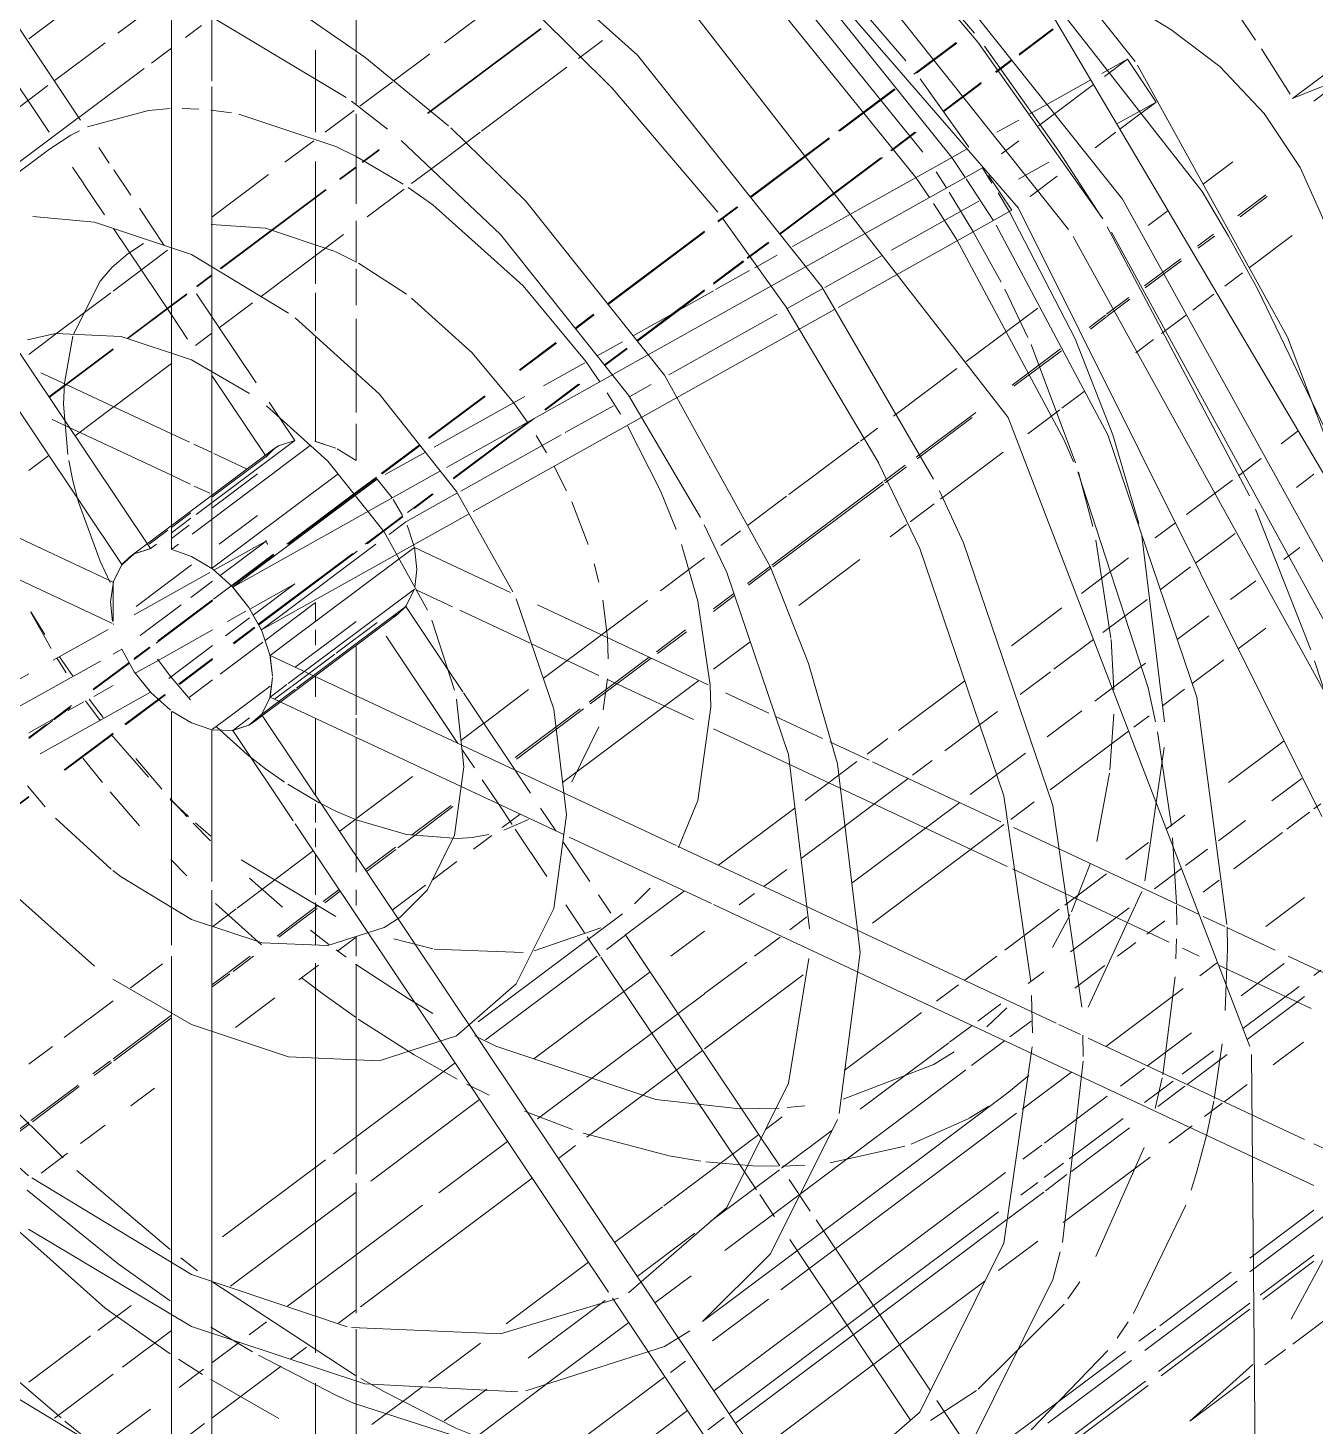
# Model space of a CAD drawing. Header units: metres. Extents: x 147 to 427, y -16 to 162.
# Drawn here: x 407.634 to 407.6838, y -10.082 to -10.0279 of the extents above; entities that cross this region are included whole.
import ezdxf

# ---------------------------------------------------------------- set-up
doc = ezdxf.new("R2010")
doc.units = ezdxf.units.M
doc.layers.add('P-SANR-FIXT', color=7, linetype='Continuous', lineweight=5)

# ---------------------------------------------------------------- blocks, each defined once
blk = doc.blocks.new('Bomba Jacuzzi1 - 15B-T 1_1_2CV TRIF_220_380V _1 1_2CV_-V294-CAIXA D')
at = {"layer": 'P-SANR-FIXT', "color": 4, "lineweight": 15, "true_color": 0x00ffff}
blk.add_line((177.086118, -10.027978), (177.036451, -9.997565), dxfattribs=at)
at = {"layer": 'P-SANR-FIXT', "color": 7, "lineweight": 15, "true_color": 0xefffff}
for p, q in [((177.047413, -10.005897), (177.047413, -10.048109)), ((177.048982, -10.029973), (177.048982, -10.01661)), ((177.046604, -10.048075), (177.033297, -10.028183)), ((177.032381, -10.029093), (177.045494, -10.048695)), ((177.048982, -10.048843), (177.048982, -10.030175)), ((177.054392, -10.030752), (177.055779, -10.03183)), ((177.085549, -10.030783), (177.084689, -10.031264)), ((177.084151, -10.03183), (177.084769, -10.031367)), ((177.042692, -10.032605), (177.040948, -10.033912)), ((177.078852, -10.033311), (177.05807, -10.044935)), ((177.079962, -10.03497), (177.079065, -10.03363)), ((177.044441, -10.035438), (177.042045, -10.035217)), ((177.073238, -10.038731), (177.079962, -10.03497)), ((177.01724, -10.037922), (177.045112, -10.050959)), ((177.076935, -10.045391), (177.07261, -10.037942)), ((177.059104, -10.046637), (177.073092, -10.038812)), ((177.070622, -10.048789), (177.066507, -10.041356)), ((177.051104, -10.042545), (177.053471, -10.044683)), ((177.050451, -10.044911), (177.045799, -10.048396)), ((177.057834, -10.045067), (177.049792, -10.049566)), ((177.045159, -10.04937), (177.037912, -10.04598)), ((177.050902, -10.051225), (177.058944, -10.046726)), ((177.046604, -10.048075), (177.046832, -10.047904)), ((177.04901, -10.048822), (177.050236, -10.047904)), ((177.04548, -10.048714), (177.045166, -10.049345)), ((177.045494, -10.048695), (177.045801, -10.048395)), ((177.072085, -10.052516), (177.070622, -10.048789)), ((177.045166, -10.049345), (177.045059, -10.050129)), ((177.049792, -10.049566), (177.050497, -10.049037)), ((177.045159, -10.04937), (177.045161, -10.049368)), ((177.045159, -10.050881), (177.045159, -10.04937)), ((177.045059, -10.050129), (177.045139, -10.05089)), ((177.050916, -10.051257), (177.050417, -10.050356)), ((177.045156, -10.050967), (177.045166, -10.051013)), ((177.057501, -10.050849), (177.058384, -10.053559)), ((177.045159, -10.050982), (177.045161, -10.05098)), ((177.050596, -10.054798), (177.055248, -10.051313)), ((177.045494, -10.05197), (177.045161, -10.052156)), ((177.045979, -10.052839), (177.045494, -10.05197)), ((177.045494, -10.05197), (177.045979, -10.052839)), ((177.051237, -10.052213), (177.051942, -10.051684)), ((177.04467, -10.052431), (177.04115, -10.0544)), ((177.066957, -10.059566), (177.051237, -10.052213)), ((177.051237, -10.052213), (177.051336, -10.05301)), ((177.073209, -10.056413), (177.072086, -10.052517)), ((177.046604, -10.053629), (177.045979, -10.052839)), ((177.051229, -10.05385), (177.051336, -10.053065)), ((177.051336, -10.053065), (177.051237, -10.053825)), ((177.042333, -10.056018), (177.046604, -10.053629)), ((177.050902, -10.054499), (177.051585, -10.053987)), ((177.050916, -10.05448), (177.051229, -10.05385)), ((177.051237, -10.053825), (177.06261, -10.059145)), ((177.058459, -10.0539), (177.058743, -10.05653)), ((177.047413, -10.054383), (177.047413, -10.063432)), ((177.049792, -10.05512), (177.050443, -10.054632)), ((177.050417, -10.054915), (177.050916, -10.05448)), ((177.050902, -10.054499), (177.050595, -10.054799)), ((177.066561, -10.077908), (177.050902, -10.054499)), ((177.048982, -10.060969), (177.048982, -10.055086)), ((177.04901, -10.055091), (177.049767, -10.055123)), ((177.049767, -10.055123), (177.050417, -10.054915)), ((177.050417, -10.054915), (177.049792, -10.05512)), ((177.049792, -10.05512), (177.052128, -10.058612)), ((177.050595, -10.054799), (177.050417, -10.054915)), ((177.071314, -10.056048), (177.072129, -10.062792)), ((177.074091, -10.063709), (177.073209, -10.056413)), ((177.042522, -10.058071), (177.041836, -10.057259)), ((177.045085, -10.060489), (177.042925, -10.058511)), ((177.052208, -10.058731), (177.064342, -10.07687)), ((177.062817, -10.059241), (177.068325, -10.061818)), ((177.081678, -10.066452), (177.067012, -10.059592)), ((177.045468, -10.060783), (177.04515, -10.06054)), ((177.048198, -10.062429), (177.045468, -10.060783)), ((177.048982, -10.097297), (177.048982, -10.061304)), ((177.062689, -10.063856), (177.064879, -10.062215)), ((177.068412, -10.061858), (177.091663, -10.072735)), ((177.047413, -10.063856), (177.047413, -10.096563)), ((177.0721, -10.063942), (177.071314, -10.068772)), ((177.073278, -10.069942), (177.074091, -10.063709)), ((177.058462, -10.066941), (177.060769, -10.064932)), ((177.080727, -10.06538), (177.080761, -10.066829)), ((177.082619, -10.066892), (177.081787, -10.066503)), ((177.055456, -10.067904), (177.058462, -10.066941)), ((177.082722, -10.067746), (177.08271, -10.06691)), ((177.091296, -10.070951), (177.082923, -10.067034)), ((177.051955, -10.067756), (177.055456, -10.067904)), ((177.081928, -10.074936), (177.082721, -10.067922)), ((177.071314, -10.068772), (177.068923, -10.073582)), ((177.076329, -10.071754), (177.079773, -10.069174)), ((177.092334, -10.071437), (177.091663, -10.071123)), ((177.048198, -10.076178), (177.042004, -10.072443)), ((177.068923, -10.073582), (177.06512, -10.076894)), ((177.054227, -10.078205), (177.048198, -10.076178)), ((177.090843, -10.078873), (177.094146, -10.076398)), ((177.064492, -10.077095), (177.078852, -10.098561)), ((177.078505, -10.095763), (177.066563, -10.07791)), ((177.089762, -10.079683), (177.090555, -10.079089)), ((177.048198, -10.085043), (177.03977, -10.079961)), ((177.087872, -10.081099), (177.089182, -10.080118))]:
    blk.add_line(p, q, dxfattribs=at)
at = {"layer": 'P-SANR-FIXT', "color": 7, "lineweight": 15, "true_color": 0xdfffff}
for p, q in [((177.087336, -10.034245), (177.073203, -10.016168)), ((177.0894, -10.02838), (177.088773, -10.027439)), ((177.090736, -10.030477), (177.089627, -10.028727)), ((177.083454, -10.029675), (177.08444, -10.029124)), ((177.083546, -10.029794), (177.08444, -10.029124)), ((177.08444, -10.029124), (177.085549, -10.030783)), ((177.090837, -10.03064), (177.093244, -10.028837)), ((177.091663, -10.030315), (177.090837, -10.03064)), ((177.084769, -10.031367), (177.085549, -10.030783)), ((177.092429, -10.04415), (177.089486, -10.03804)), ((177.059291, -10.066402), (177.062689, -10.063856)), ((177.089243, -10.067665), (177.089427, -10.088477)), ((177.067986, -10.078006), (177.076329, -10.071754)), ((177.086859, -10.081859), (177.087872, -10.081099))]:
    blk.add_line(p, q, dxfattribs=at)
at = {"layer": 'P-SANR-FIXT', "color": 254, "lineweight": 15, "true_color": 0xbfffff}
for p, q in [((177.082155, -10.035716), (177.067538, -10.017334)), ((177.09721, -10.028129), (177.091663, -10.030315))]:
    blk.add_line(p, q, dxfattribs=at)
at = {"layer": 'P-SANR-FIXT', "color": 7, "lineweight": 15, "true_color": 0xf7ffff}
for p, q in [((177.078519, -10.028119), (177.072148, -10.020588)), ((177.039455, -10.024849), (177.043894, -10.031484)), ((177.071335, -10.025083), (177.077635, -10.032927)), ((177.081316, -10.030871), (177.083021, -10.029918)), ((177.081612, -10.031243), (177.083131, -10.030105)), ((177.091663, -10.030743), (177.092295, -10.03027)), ((177.044171, -10.031744), (177.046527, -10.031103)), ((177.046527, -10.031103), (177.047372, -10.031036)), ((177.05457, -10.031235), (177.05457, -10.032974)), ((177.084689, -10.031264), (177.084033, -10.031631)), ((177.08319, -10.032551), (177.083992, -10.03195)), ((177.054575, -10.032893), (177.056391, -10.033963)), ((177.07757, -10.032967), (177.078232, -10.032596)), ((177.087379, -10.033953), (177.088525, -10.033095)), ((177.056581, -10.034089), (177.057542, -10.034766)), ((177.088719, -10.035191), (177.089802, -10.034379)), ((177.057542, -10.034766), (177.061043, -10.037893)), ((177.079355, -10.035547), (177.083684, -10.043666)), ((177.089165, -10.046026), (177.083655, -10.03561)), ((177.089154, -10.037201), (177.090823, -10.035951)), ((177.061043, -10.037893), (177.063476, -10.040844)), ((177.065072, -10.043316), (177.066357, -10.045836)), ((177.051387, -10.044209), (177.050451, -10.044911)), ((177.050236, -10.047904), (177.053868, -10.045182)), ((177.050497, -10.049037), (177.054531, -10.046015)), ((177.066357, -10.045836), (177.066966, -10.047332)), ((177.091539, -10.051988), (177.089396, -10.046549)), ((177.067171, -10.047908), (177.067807, -10.05011)), ((177.051942, -10.051684), (177.056232, -10.04847)), ((177.067807, -10.05011), (177.068277, -10.053361)), ((177.051607, -10.050696), (177.050902, -10.051225)), ((177.055248, -10.051313), (177.056184, -10.050611)), ((177.09249, -10.054858), (177.09169, -10.052419)), ((177.051237, -10.053825), (177.05189, -10.053335)), ((177.068875, -10.053663), (177.070551, -10.054447)), ((177.04901, -10.055065), (177.049688, -10.054557)), ((177.06596, -10.061223), (177.065346, -10.061832)), ((177.088286, -10.062742), (177.090164, -10.063621)), ((177.064991, -10.063021), (177.070258, -10.070896)), ((177.090667, -10.063856), (177.093132, -10.065009)), ((177.05457, -10.067867), (177.05457, -10.072299)), ((177.086701, -10.073502), (177.084676, -10.077691)), ((177.07238, -10.074067), (177.076808, -10.080686)), ((177.084466, -10.078019), (177.084038, -10.078646)), ((177.083684, -10.079126), (177.080715, -10.082191)), ((177.05457, -10.080212), (177.05457, -10.081218)), ((177.054462, -10.081165), (177.062213, -10.083659))]:
    blk.add_line(p, q, dxfattribs=at)
at = {"layer": 'P-SANR-FIXT', "color": 7, "lineweight": 15, "true_color": 0xfbffff}
for p, q in [((177.05457, -10.021994), (177.05457, -10.028844)), ((177.04268, -10.03195), (177.037886, -10.024783)), ((177.076247, -10.033703), (177.070067, -10.026061)), ((177.05457, -10.028943), (177.05457, -10.030854)), ((177.053001, -10.03195), (177.053001, -10.029913)), ((177.080638, -10.031251), (177.081316, -10.030871)), ((177.047832, -10.031029), (177.048477, -10.031052)), ((177.048948, -10.031092), (177.049742, -10.0312)), ((177.050028, -10.031252), (177.053785, -10.032501)), ((177.079388, -10.03195), (177.080233, -10.031477)), ((177.080998, -10.031703), (177.081612, -10.031243)), ((177.043521, -10.032067), (177.04385, -10.031893)), ((177.042695, -10.032605), (177.043521, -10.032067)), ((177.044604, -10.032545), (177.04501, -10.033152)), ((177.053785, -10.032501), (177.054575, -10.032893)), ((177.079558, -10.032782), (177.080229, -10.032279)), ((177.05457, -10.032974), (177.05457, -10.034725)), ((177.071467, -10.036381), (177.07757, -10.032967)), ((177.077635, -10.032927), (177.07816, -10.033698)), ((177.04518, -10.033406), (177.045839, -10.034391)), ((177.078198, -10.033755), (177.079235, -10.035354)), ((177.080667, -10.034441), (177.081719, -10.033653)), ((177.088805, -10.035222), (177.089856, -10.034434)), ((177.046175, -10.034893), (177.047139, -10.036336)), ((177.05457, -10.035377), (177.05457, -10.036994)), ((177.087158, -10.03636), (177.087774, -10.035899)), ((177.05457, -10.037235), (177.05457, -10.038648)), ((177.056515, -10.038225), (177.054662, -10.037027)), ((177.06849, -10.038046), (177.069804, -10.037311)), ((177.088214, -10.037906), (177.088896, -10.037395)), ((177.065295, -10.039833), (177.068412, -10.038089)), ((177.05457, -10.039172), (177.05457, -10.042809)), ((177.043599, -10.039842), (177.043272, -10.041667)), ((177.063907, -10.040609), (177.064881, -10.040064)), ((177.061822, -10.041776), (177.063422, -10.040881)), ((177.063476, -10.040844), (177.064011, -10.041612)), ((177.043343, -10.04172), (177.047413, -10.043624)), ((177.057589, -10.044143), (177.061097, -10.042181)), ((177.064294, -10.04204), (177.064809, -10.042869)), ((177.051614, -10.043025), (177.052191, -10.043888)), ((177.05457, -10.043242), (177.05457, -10.044656)), ((177.04837, -10.046751), (177.052191, -10.043888)), ((177.052793, -10.044078), (177.048214, -10.047509)), ((177.055691, -10.045205), (177.05725, -10.044333)), ((177.062721, -10.045839), (177.062243, -10.044899)), ((177.054531, -10.046015), (177.055379, -10.045379)), ((177.043817, -10.04628), (177.044653, -10.048554)), ((177.063556, -10.047908), (177.062918, -10.046267)), ((177.047413, -10.047468), (177.048171, -10.046901)), ((177.047687, -10.047904), (177.047413, -10.048109)), ((177.049064, -10.048912), (177.050865, -10.047904)), ((177.049297, -10.04912), (177.051082, -10.047783)), ((177.051139, -10.047906), (177.051067, -10.047751)), ((177.051082, -10.047783), (177.051141, -10.047909)), ((177.055333, -10.047904), (177.051607, -10.050696)), ((177.056232, -10.04847), (177.056824, -10.048026)), ((177.056824, -10.048026), (177.060549, -10.049768)), ((177.044653, -10.048554), (177.045046, -10.049383)), ((177.046048, -10.050316), (177.048195, -10.048706)), ((177.063972, -10.049372), (177.063788, -10.048659)), ((177.045979, -10.050637), (177.048906, -10.049)), ((177.04817, -10.049964), (177.04901, -10.049335)), ((177.051942, -10.053296), (177.056824, -10.049638)), ((177.056817, -10.049663), (177.056504, -10.050294)), ((177.0462, -10.051441), (177.047795, -10.050245)), ((177.051043, -10.051632), (177.053001, -10.050165)), ((177.052262, -10.05348), (177.056489, -10.050312)), ((177.056489, -10.050312), (177.058099, -10.05272)), ((177.061589, -10.050255), (177.068198, -10.053346)), ((177.064299, -10.051503), (177.064117, -10.050076)), ((177.042755, -10.051941), (177.041961, -10.050526)), ((177.049506, -10.051454), (177.05044, -10.050754)), ((177.042836, -10.052395), (177.044964, -10.051205)), ((177.047309, -10.0531), (177.04901, -10.051825)), ((177.049304, -10.052935), (177.05096, -10.051694)), ((177.040049, -10.053954), (177.04189, -10.052924)), ((177.047398, -10.05304), (177.048154, -10.053934)), ((177.048119, -10.053823), (177.04901, -10.053155)), ((177.049688, -10.054557), (177.051238, -10.053395)), ((177.051607, -10.05397), (177.052206, -10.053522)), ((177.068277, -10.053361), (177.068301, -10.0542)), ((177.070812, -10.054569), (177.072636, -10.055422)), ((177.046527, -10.056927), (177.045088, -10.055277)), ((177.04916, -10.05498), (177.050346, -10.05604)), ((177.071474, -10.056491), (177.068412, -10.055058)), ((177.086142, -10.058823), (177.0856, -10.055167)), ((177.05457, -10.055384), (177.05457, -10.058503)), ((177.072917, -10.055554), (177.074436, -10.056264)), ((177.074564, -10.056324), (177.079533, -10.058648)), ((177.080023, -10.058878), (177.087214, -10.062241)), ((177.062574, -10.059409), (177.063617, -10.060967)), ((177.086335, -10.061805), (177.086186, -10.059277)), ((177.079782, -10.060377), (177.079016, -10.060018)), ((177.06396, -10.061481), (177.064433, -10.062187)), ((177.087374, -10.062316), (177.088206, -10.062705)), ((177.088297, -10.062723), (177.08831, -10.06356)), ((177.05457, -10.063092), (177.05457, -10.063856)), ((177.064024, -10.063856), (177.063522, -10.063105)), ((177.069608, -10.072204), (177.064051, -10.063895)), ((177.08831, -10.06356), (177.088223, -10.065961)), ((177.05457, -10.064214), (177.05457, -10.067867)), ((177.091557, -10.065884), (177.08797, -10.064206)), ((177.088108, -10.067247), (177.087799, -10.069386)), ((177.053001, -10.071565), (177.053001, -10.0678)), ((177.087783, -10.069472), (177.087516, -10.070743)), ((177.070258, -10.070896), (177.070979, -10.071973)), ((177.083213, -10.075489), (177.085089, -10.071264)), ((177.071336, -10.072506), (177.07215, -10.073724)), ((177.090786, -10.077905), (177.093778, -10.072347)), ((177.05457, -10.072641), (177.05457, -10.077674)), ((177.076042, -10.081821), (177.071364, -10.074828)), ((177.082135, -10.077125), (177.082597, -10.07647)), ((177.078664, -10.080622), (177.081986, -10.077324)), ((177.05457, -10.078302), (177.05457, -10.080212)), ((177.086857, -10.081855), (177.089302, -10.079671)), ((177.076811, -10.08183), (177.078592, -10.080676)), ((177.05457, -10.081218), (177.05457, -10.086896)), ((177.055796, -10.081525), (177.056528, -10.080977)), ((177.077059, -10.081062), (177.078199, -10.082765))]:
    blk.add_line(p, q, dxfattribs=at)
at = {"layer": 'P-SANR-FIXT', "color": 7, "lineweight": 15, "true_color": 0xfeffff}
for p, q in [((177.04189, -10.028335), (177.045047, -10.025969)), ((177.073014, -10.025876), (177.07586, -10.029184)), ((177.057993, -10.028485), (177.060446, -10.026646)), ((177.076513, -10.03272), (177.071951, -10.027075)), ((177.047957, -10.028284), (177.048584, -10.027814)), ((177.057333, -10.031216), (177.061721, -10.027928)), ((177.057349, -10.031231), (177.061733, -10.027946)), ((177.063186, -10.029093), (177.064111, -10.028401)), ((177.07617, -10.029706), (177.077812, -10.028475)), ((177.076272, -10.029667), (177.077833, -10.028497)), ((177.056038, -10.029949), (177.057421, -10.028913)), ((177.079332, -10.029611), (177.079946, -10.029151)), ((177.079351, -10.029634), (177.079964, -10.029174)), ((177.059427, -10.031911), (177.06273, -10.029435)), ((177.037288, -10.034149), (177.042632, -10.030145)), ((177.054718, -10.030938), (177.055971, -10.03)), ((177.07325, -10.031894), (177.07542, -10.030267)), ((177.073283, -10.031906), (177.075439, -10.030291)), ((177.076408, -10.029889), (177.078294, -10.032524)), ((177.077304, -10.03113), (177.078777, -10.030027)), ((177.077323, -10.031154), (177.07878, -10.030062)), ((177.038237, -10.035567), (177.043808, -10.031393)), ((177.053369, -10.03195), (177.05449, -10.031109)), ((177.058121, -10.032889), (177.059375, -10.03195)), ((177.075271, -10.032654), (177.076211, -10.03195)), ((177.075304, -10.032666), (177.076261, -10.03195)), ((177.051813, -10.033116), (177.05293, -10.032278)), ((177.069833, -10.034454), (177.072889, -10.032164)), ((177.069852, -10.034478), (177.072903, -10.032191)), ((177.054801, -10.033113), (177.055455, -10.032623)), ((177.057394, -10.033433), (177.058109, -10.032898)), ((177.070967, -10.035879), (177.074888, -10.03294)), ((177.070986, -10.035902), (177.074948, -10.032933)), ((177.048982, -10.035236), (177.051179, -10.03359)), ((177.053928, -10.033767), (177.05457, -10.033286)), ((177.05394, -10.033785), (177.05457, -10.033313)), ((177.077435, -10.034107), (177.077026, -10.033478)), ((177.078825, -10.033334), (177.079194, -10.033918)), ((177.049309, -10.037228), (177.053394, -10.034168)), ((177.049324, -10.037244), (177.053413, -10.03418)), ((177.054993, -10.035232), (177.056432, -10.034154)), ((177.078454, -10.035776), (177.077538, -10.034269)), ((177.079429, -10.0343), (177.079871, -10.035037)), ((177.068579, -10.035394), (177.069326, -10.034834)), ((177.068596, -10.035418), (177.069348, -10.034855)), ((177.064308, -10.038594), (177.068061, -10.035782)), ((177.079548, -10.037762), (177.078454, -10.035776)), ((177.050887, -10.038309), (177.054082, -10.035915)), ((177.064327, -10.038617), (177.068061, -10.035819)), ((177.069711, -10.036819), (177.070533, -10.036204)), ((177.06973, -10.036843), (177.070549, -10.036229)), ((177.045161, -10.0381), (177.047265, -10.036523)), ((177.045125, -10.03718), (177.044653, -10.037723)), ((177.068412, -10.037793), (177.069561, -10.036932)), ((177.068412, -10.037831), (177.069578, -10.036957)), ((177.085098, -10.037904), (177.085807, -10.037372)), ((177.085845, -10.03744), (177.086527, -10.036929)), ((177.048394, -10.037914), (177.048982, -10.037473)), ((177.048394, -10.037941), (177.048982, -10.0375)), ((177.085125, -10.037979), (177.085845, -10.03744)), ((177.044053, -10.03893), (177.045075, -10.038164)), ((177.047413, -10.038649), (177.04801, -10.038202)), ((177.047413, -10.038676), (177.04801, -10.038228)), ((177.066853, -10.038961), (177.068061, -10.038056)), ((177.06705, -10.038851), (177.068061, -10.038093)), ((177.072643, -10.038002), (177.071265, -10.038773)), ((177.080587, -10.039896), (177.079688, -10.038033)), ((177.083633, -10.039001), (177.084497, -10.038354)), ((177.083659, -10.039078), (177.084536, -10.038421)), ((177.042925, -10.039775), (177.044053, -10.03893)), ((177.045698, -10.039934), (177.047413, -10.038649)), ((177.045723, -10.039943), (177.047413, -10.038676)), ((177.048043, -10.039965), (177.047413, -10.039024)), ((177.04927, -10.039521), (177.05056, -10.038555)), ((177.063052, -10.039535), (177.063765, -10.039001)), ((177.063071, -10.039558), (177.063788, -10.039021)), ((177.065442, -10.040018), (177.066853, -10.038961)), ((177.065461, -10.040042), (177.06705, -10.038851)), ((177.0782, -10.040831), (177.080967, -10.038758)), ((177.082958, -10.039507), (177.083595, -10.03903)), ((177.085756, -10.039748), (177.086721, -10.039024)), ((177.083003, -10.03957), (177.083642, -10.03909)), ((177.04189, -10.040551), (177.042925, -10.039775)), ((177.048351, -10.040209), (177.048982, -10.039736)), ((177.060895, -10.041151), (177.062303, -10.040096)), ((177.060911, -10.041177), (177.062329, -10.040114)), ((177.08476, -10.040494), (177.085454, -10.039974)), ((177.043346, -10.041696), (177.045161, -10.040337)), ((177.043348, -10.041722), (177.045161, -10.040364)), ((177.064186, -10.040959), (177.065048, -10.040314)), ((177.064205, -10.040983), (177.065065, -10.040339)), ((177.07997, -10.041746), (177.081844, -10.040342)), ((177.080046, -10.041785), (177.081882, -10.04041)), ((177.082432, -10.044749), (177.08071, -10.040169)), ((177.045185, -10.042582), (177.047413, -10.040912)), ((177.07538, -10.042944), (177.077837, -10.041103)), ((177.042674, -10.0422), (177.043326, -10.041712)), ((177.042686, -10.042218), (177.043342, -10.041726)), ((177.061876, -10.04269), (177.063184, -10.04171)), ((177.061893, -10.042716), (177.063237, -10.041708)), ((177.057374, -10.043789), (177.059553, -10.042157)), ((177.05739, -10.043815), (177.059569, -10.042182)), ((177.081905, -10.042634), (177.082759, -10.041994)), ((177.043683, -10.043708), (177.045161, -10.0426)), ((177.076257, -10.044529), (177.078567, -10.042797)), ((177.080581, -10.043625), (177.081816, -10.0427)), ((177.058324, -10.045352), (177.061265, -10.043148)), ((177.058339, -10.045378), (177.061462, -10.043038)), ((177.076294, -10.044597), (177.07843, -10.042996)), ((177.074096, -10.043907), (177.074755, -10.043412)), ((177.083869, -10.043673), (177.084882, -10.047107)), ((177.04189, -10.045051), (177.042667, -10.044469)), ((177.051067, -10.044527), (177.051388, -10.044209)), ((177.051389, -10.044208), (177.051082, -10.044509)), ((177.051388, -10.044209), (177.051566, -10.044093)), ((177.051566, -10.044093), (177.051389, -10.044208)), ((177.055534, -10.045168), (177.057025, -10.044051)), ((177.055572, -10.045177), (177.057044, -10.044075)), ((177.071326, -10.045982), (177.074043, -10.043946)), ((177.077195, -10.046163), (177.079629, -10.044339)), ((177.051082, -10.044509), (177.048982, -10.046082)), ((177.075011, -10.045462), (177.075834, -10.044845)), ((177.075053, -10.045527), (177.07588, -10.044907)), ((177.088736, -10.045251), (177.089624, -10.044586)), ((177.048146, -10.045579), (177.047413, -10.045236)), ((177.054484, -10.045955), (177.055355, -10.045303)), ((177.054502, -10.045979), (177.055355, -10.04534)), ((177.070669, -10.048716), (177.074973, -10.045491)), ((177.070711, -10.04878), (177.07501, -10.045559)), ((177.083101, -10.047216), (177.082543, -10.045114)), ((177.086727, -10.046757), (177.088503, -10.045426)), ((177.048903, -10.045933), (177.0483, -10.04565)), ((177.051883, -10.047904), (177.054484, -10.045955)), ((177.051933, -10.047904), (177.054502, -10.045979)), ((177.056562, -10.046673), (177.057529, -10.045948)), ((177.056811, -10.046523), (177.05755, -10.04597)), ((177.06973, -10.047178), (177.071242, -10.046045)), ((177.076021, -10.047042), (177.076958, -10.04634)), ((177.048167, -10.046693), (177.047413, -10.047257)), ((177.055618, -10.04738), (177.056365, -10.04682)), ((177.055655, -10.04739), (177.05638, -10.046846)), ((177.075248, -10.047622), (177.075887, -10.047142)), ((177.054918, -10.047904), (177.055618, -10.04738)), ((177.054993, -10.047886), (177.055655, -10.04739)), ((177.068688, -10.047958), (177.069459, -10.047381)), ((177.084996, -10.047581), (177.085878, -10.054783)), ((177.087074, -10.048635), (177.08861, -10.047484)), ((177.050779, -10.051005), (177.054447, -10.048257)), ((177.050794, -10.051032), (177.05461, -10.048172)), ((177.083802, -10.051542), (177.08322, -10.047746)), ((177.090494, -10.0485), (177.091118, -10.048033)), ((177.049767, -10.049489), (177.051365, -10.048292)), ((177.049792, -10.049508), (177.05138, -10.048318)), ((177.06972, -10.049427), (177.070622, -10.048751)), ((177.07171, -10.050272), (177.074078, -10.048498)), ((177.082656, -10.049807), (177.084487, -10.048435)), ((177.066353, -10.049708), (177.067403, -10.048921)), ((177.069764, -10.04949), (177.070622, -10.048847)), ((177.088436, -10.050043), (177.089407, -10.049315)), ((177.049051, -10.050026), (177.049767, -10.049489)), ((177.052191, -10.049442), (177.05045, -10.050416)), ((177.04682, -10.051735), (177.04901, -10.050094)), ((177.046887, -10.051648), (177.04901, -10.050057)), ((177.056182, -10.050613), (177.056489, -10.050312)), ((177.056504, -10.050294), (177.056183, -10.050612)), ((177.064073, -10.051417), (177.065849, -10.050086)), ((177.068412, -10.050503), (177.069226, -10.049893)), ((177.079947, -10.051837), (177.081903, -10.050371)), ((177.083493, -10.051318), (177.085201, -10.050039)), ((177.041974, -10.050524), (177.042515, -10.051393)), ((177.086372, -10.051589), (177.087593, -10.050674)), ((177.049803, -10.051737), (177.050637, -10.051112)), ((177.049828, -10.051756), (177.050652, -10.051138)), ((177.053001, -10.051818), (177.053001, -10.051222)), ((177.061816, -10.053108), (177.064073, -10.051417)), ((177.066196, -10.052067), (177.06732, -10.051225)), ((177.066239, -10.052131), (177.067361, -10.05129)), ((177.088731, -10.051959), (177.0898, -10.051158)), ((177.045979, -10.052328), (177.04657, -10.051885)), ((177.045979, -10.052366), (177.046589, -10.051908)), ((177.081595, -10.05274), (177.083121, -10.051597)), ((177.083912, -10.05354), (177.083807, -10.051594)), ((177.043081, -10.052258), (177.043609, -10.053028)), ((177.044387, -10.053521), (177.045778, -10.052479)), ((177.044404, -10.053546), (177.045793, -10.052505)), ((177.04681, -10.052452), (177.046039, -10.052883)), ((177.047704, -10.053309), (177.04901, -10.052331)), ((177.047723, -10.053333), (177.04901, -10.052368)), ((177.063589, -10.054021), (177.065914, -10.052278)), ((177.063629, -10.054087), (177.065993, -10.052315)), ((177.083174, -10.053985), (177.08514, -10.052512)), ((177.053001, -10.053811), (177.053001, -10.053038)), ((177.080287, -10.05372), (177.081458, -10.052843)), ((177.059521, -10.054827), (177.061248, -10.053533)), ((177.062561, -10.057127), (177.067835, -10.053176)), ((177.075575, -10.055113), (177.078138, -10.053193)), ((177.085792, -10.054162), (177.086655, -10.053515)), ((177.042867, -10.054698), (177.043504, -10.05422)), ((177.042907, -10.054629), (177.043552, -10.054147)), ((177.044231, -10.053897), (177.044766, -10.054613)), ((177.045613, -10.054876), (177.047161, -10.053717)), ((177.045636, -10.054897), (177.047186, -10.053735)), ((177.04189, -10.055429), (177.042823, -10.05473)), ((177.060724, -10.056168), (177.063242, -10.054281)), ((177.060775, -10.056225), (177.063373, -10.054279)), ((177.078716, -10.054898), (177.079413, -10.054375)), ((177.081336, -10.055362), (177.082677, -10.054358)), ((177.083762, -10.056645), (177.083909, -10.054479)), ((177.084685, -10.054991), (177.085279, -10.054545)), ((177.04189, -10.055392), (177.042574, -10.05488)), ((177.043256, -10.056643), (177.045161, -10.055215)), ((177.043294, -10.056651), (177.045161, -10.055253)), ((177.058619, -10.055503), (177.059513, -10.054833)), ((177.077366, -10.055909), (177.078716, -10.054898)), ((177.081448, -10.057416), (177.084484, -10.055141)), ((177.059147, -10.056565), (177.05866, -10.055836)), ((177.074356, -10.056027), (177.075157, -10.055426)), ((177.08586, -10.05578), (177.085113, -10.060936)), ((177.044747, -10.057136), (177.043986, -10.05619)), ((177.046032, -10.056207), (177.04704, -10.057383)), ((177.071958, -10.057824), (177.073962, -10.056322)), ((177.07611, -10.05685), (177.076877, -10.056276)), ((177.079373, -10.056834), (177.080495, -10.055993)), ((177.054602, -10.058513), (177.056754, -10.056901)), ((177.078355, -10.057596), (177.079373, -10.056834)), ((177.08325, -10.059409), (177.083748, -10.056763)), ((177.060081, -10.057962), (177.059452, -10.057021)), ((177.07259, -10.059488), (177.075948, -10.056971)), ((177.040852, -10.058444), (177.04189, -10.057666)), ((177.040864, -10.058472), (177.04189, -10.057704)), ((177.046176, -10.058802), (177.045046, -10.057497)), ((177.047367, -10.057749), (177.048019, -10.058455)), ((177.053001, -10.058677), (177.053001, -10.057958)), ((177.073768, -10.061034), (177.077943, -10.057905)), ((177.079926, -10.058557), (177.080829, -10.05788)), ((177.091933, -10.057953), (177.091663, -10.058155)), ((177.053957, -10.058996), (177.05457, -10.058537)), ((177.056732, -10.059159), (177.058255, -10.058017)), ((177.056853, -10.059164), (177.05832, -10.058065)), ((177.060229, -10.058875), (177.060923, -10.058355)), ((177.068604, -10.060337), (177.071564, -10.058118)), ((177.085943, -10.058936), (177.086659, -10.058399)), ((177.091492, -10.058283), (177.090618, -10.058939)), ((177.048256, -10.058705), (177.04893, -10.059394)), ((177.053001, -10.05964), (177.053001, -10.058916)), ((177.074561, -10.062577), (177.079657, -10.058759)), ((177.090442, -10.05907), (177.088564, -10.060478)), ((177.05619, -10.059661), (177.056853, -10.059164)), ((177.059116, -10.059709), (177.059821, -10.05918)), ((177.071801, -10.060079), (177.072567, -10.059505)), ((177.084372, -10.060113), (177.085254, -10.059452)), ((177.048017, -10.06075), (177.047389, -10.06011)), ((177.051057, -10.061169), (177.05291, -10.059781)), ((177.054924, -10.060513), (177.056092, -10.059638)), ((177.054967, -10.060577), (177.05611, -10.059721)), ((177.086684, -10.060348), (177.087538, -10.059709)), ((177.057519, -10.060906), (177.058471, -10.060193)), ((177.070361, -10.061158), (177.071244, -10.060496)), ((177.082013, -10.061881), (177.083626, -10.060672)), ((177.082272, -10.062137), (177.082996, -10.060282)), ((177.085486, -10.061246), (177.08653, -10.060464)), ((177.049961, -10.061991), (177.051057, -10.061169)), ((177.050441, -10.060839), (177.051717, -10.061963)), ((177.055966, -10.06207), (177.057259, -10.0611)), ((177.087989, -10.060908), (177.087369, -10.061373)), ((177.053293, -10.061735), (177.053909, -10.061274)), ((177.053351, -10.061788), (177.053952, -10.061338)), ((177.069407, -10.061873), (177.07, -10.061429)), ((177.084996, -10.061348), (177.082921, -10.065835)), ((177.089796, -10.062705), (177.091294, -10.061582)), ((177.049014, -10.0627), (177.049918, -10.062023)), ((177.050901, -10.063418), (177.04912, -10.061821)), ((177.052422, -10.062388), (177.053101, -10.061879)), ((177.052481, -10.06244), (177.053064, -10.062003)), ((177.07137, -10.06283), (177.072028, -10.062337)), ((177.080323, -10.063147), (177.081801, -10.062039)), ((177.081541, -10.06352), (177.082223, -10.062243)), ((177.082231, -10.063685), (177.084503, -10.061983)), ((177.051505, -10.063075), (177.052422, -10.062388)), ((177.051571, -10.063122), (177.052481, -10.06244)), ((177.052805, -10.062854), (177.053513, -10.063402)), ((177.085886, -10.062484), (177.085188, -10.063007)), ((177.053856, -10.06365), (177.05457, -10.063115)), ((177.064259, -10.063592), (177.065001, -10.063036)), ((177.070001, -10.063856), (177.070991, -10.063114)), ((177.07969, -10.063621), (177.080316, -10.063152)), ((177.084767, -10.063323), (177.084055, -10.063856)), ((177.049639, -10.064473), (177.050463, -10.063856)), ((177.049804, -10.064445), (177.050591, -10.063856)), ((177.053791, -10.063611), (177.054186, -10.0639)), ((177.059578, -10.0671), (177.063907, -10.063856)), ((177.078141, -10.064782), (177.079376, -10.063856)), ((177.045835, -10.065082), (177.047075, -10.064153)), ((177.048982, -10.064965), (177.049626, -10.064483)), ((177.052354, -10.064776), (177.053115, -10.064206)), ((177.05455, -10.06416), (177.05658, -10.0655)), ((177.061452, -10.067834), (177.065954, -10.064461)), ((177.068066, -10.065306), (177.0697, -10.064082)), ((177.080596, -10.064911), (177.0812, -10.064458)), ((177.083567, -10.064221), (177.082402, -10.065095)), ((177.087248, -10.064614), (177.08793, -10.064103)), ((177.088845, -10.065385), (177.09051, -10.064137)), ((177.091663, -10.064603), (177.091933, -10.0644)), ((177.048982, -10.065061), (177.049684, -10.064536)), ((177.053283, -10.065319), (177.052446, -10.064681)), ((177.077051, -10.065599), (177.077895, -10.064966)), ((177.088914, -10.066662), (177.091086, -10.065035)), ((177.043262, -10.06701), (177.045161, -10.065588)), ((177.049892, -10.066621), (177.051424, -10.065473)), ((177.054541, -10.066219), (177.053283, -10.065319)), ((177.05658, -10.0655), (177.057545, -10.066074)), ((177.067036, -10.066078), (177.068061, -10.06531)), ((177.083597, -10.06735), (177.086592, -10.065106)), ((177.089077, -10.067086), (177.0913, -10.06542)), ((177.063697, -10.06858), (177.067036, -10.066078)), ((177.073467, -10.068284), (177.076467, -10.066036)), ((177.078642, -10.066375), (177.079538, -10.065703)), ((177.078994, -10.066586), (177.079764, -10.065852)), ((177.045161, -10.067829), (177.047413, -10.066141)), ((177.045183, -10.067908), (177.047413, -10.066237)), ((177.05681, -10.067671), (177.05465, -10.066293)), ((177.077554, -10.06719), (177.078421, -10.06654)), ((177.080705, -10.066367), (177.079885, -10.066981)), ((177.079684, -10.067131), (177.078404, -10.068091)), ((177.085214, -10.068106), (177.086917, -10.06683)), ((177.090081, -10.068069), (177.091259, -10.067187)), ((177.04189, -10.068038), (177.042807, -10.067351)), ((177.058486, -10.068613), (177.05681, -10.067671)), ((177.065672, -10.069237), (177.067988, -10.067502)), ((177.076004, -10.068351), (177.077519, -10.067216)), ((177.076916, -10.068057), (177.077733, -10.067554)), ((177.086557, -10.068429), (177.08777, -10.06752)), ((177.087687, -10.068127), (177.088304, -10.067665)), ((177.044377, -10.068416), (177.045062, -10.067903)), ((177.044424, -10.068477), (177.045094, -10.067975)), ((177.05457, -10.070852), (177.058398, -10.067984)), ((177.078183, -10.068256), (177.07178, -10.073053)), ((177.073434, -10.069386), (177.076907, -10.068062)), ((177.084165, -10.068891), (177.085097, -10.068194)), ((177.086754, -10.068826), (177.087687, -10.068127)), ((177.059727, -10.069238), (177.058862, -10.068809)), ((177.061591, -10.070158), (177.063697, -10.06858)), ((177.074092, -10.069783), (177.076004, -10.068351)), ((177.080359, -10.069776), (177.082273, -10.068342)), ((177.085098, -10.069522), (177.086207, -10.068691)), ((177.08818, -10.069493), (177.089077, -10.068821)), ((177.041974, -10.070217), (177.043806, -10.068844)), ((177.042032, -10.070269), (177.043849, -10.068908)), ((177.045842, -10.069656), (177.046754, -10.068972)), ((177.063507, -10.070859), (177.065672, -10.069237)), ((177.081231, -10.07109), (177.083659, -10.069271)), ((177.085618, -10.069677), (177.086662, -10.068895)), ((177.055138, -10.072565), (177.05935, -10.069408)), ((177.062948, -10.070569), (177.061094, -10.069854)), ((177.071267, -10.069719), (177.071951, -10.06965)), ((177.087423, -10.070061), (177.088112, -10.069545)), ((177.040923, -10.071101), (177.04189, -10.070376)), ((177.043897, -10.071112), (177.044847, -10.070401)), ((177.070423, -10.070565), (177.07107, -10.070081)), ((177.073132, -10.075191), (177.080144, -10.069937)), ((177.078294, -10.070135), (177.076061, -10.07113)), ((177.082182, -10.071707), (177.08427, -10.070142)), ((177.086046, -10.071093), (177.086943, -10.070421)), ((177.053691, -10.071511), (177.05457, -10.070852)), ((177.066483, -10.073517), (177.070166, -10.070758)), ((177.071043, -10.072068), (177.072998, -10.070603)), ((177.082267, -10.072189), (177.084521, -10.070499)), ((177.057774, -10.073018), (177.060432, -10.071026)), ((177.0624, -10.071689), (177.063064, -10.071192)), ((177.075823, -10.07121), (177.072932, -10.071853)), ((177.080392, -10.071719), (177.081118, -10.071175)), ((177.0494, -10.074726), (177.053381, -10.071743)), ((177.069931, -10.071969), (177.068108, -10.071816)), ((177.070922, -10.071985), (177.069931, -10.071969)), ((177.071961, -10.071946), (177.07108, -10.071983)), ((177.081221, -10.072427), (177.081965, -10.071869)), ((177.08195, -10.074162), (177.08532, -10.071637)), ((177.054738, -10.077431), (177.061385, -10.07245)), ((177.068308, -10.074118), (177.070963, -10.072129)), ((177.080305, -10.073113), (177.080965, -10.072619)), ((177.081263, -10.07294), (177.082099, -10.072314)), ((177.049701, -10.076638), (177.05457, -10.07299)), ((177.071728, -10.073093), (177.068846, -10.075252)), ((177.079809, -10.07403), (177.0812, -10.072987)), ((177.05457, -10.075418), (177.057133, -10.073498)), ((177.064578, -10.074944), (177.066431, -10.073556)), ((177.089182, -10.075551), (177.091663, -10.073691)), ((177.074601, -10.077387), (177.079443, -10.073759)), ((177.065455, -10.076255), (177.067681, -10.074587)), ((177.071016, -10.076776), (177.073132, -10.075191)), ((177.079452, -10.076033), (177.080972, -10.074895)), ((177.047775, -10.075537), (177.048429, -10.076038)), ((177.05191, -10.077412), (177.05457, -10.075418)), ((177.060374, -10.078095), (177.063563, -10.075705)), ((177.067542, -10.076229), (177.06614, -10.077279)), ((177.085694, -10.078164), (177.088453, -10.076097)), ((177.049018, -10.076477), (177.054538, -10.08009)), ((177.068421, -10.080689), (177.074009, -10.076502)), ((177.061235, -10.079418), (177.064217, -10.077183)), ((177.068374, -10.078756), (177.070535, -10.077137)), ((177.069013, -10.081574), (177.074601, -10.077387)), ((177.050426, -10.078523), (177.051102, -10.078017)), ((177.053885, -10.078069), (177.05457, -10.077556)), ((177.065125, -10.078041), (177.061932, -10.080433)), ((177.069256, -10.081937), (177.074844, -10.07775)), ((177.084887, -10.078768), (177.085534, -10.078284)), ((177.048982, -10.079605), (177.050047, -10.078807)), ((177.052023, -10.079465), (177.052649, -10.078996)), ((177.057385, -10.080334), (177.059384, -10.078836)), ((177.07003, -10.083094), (177.075617, -10.078907)), ((177.066745, -10.079977), (177.067327, -10.079541)), ((177.079549, -10.082768), (177.084361, -10.079163)), ((177.047714, -10.080556), (177.04866, -10.079847)), ((177.048982, -10.081743), (177.051664, -10.079733)), ((177.063285, -10.08257), (177.066529, -10.080139)), ((177.061907, -10.080452), (177.059291, -10.082412)), ((177.045161, -10.082469), (177.0466, -10.08139)), ((177.068188, -10.082193), (177.068822, -10.081718)), ((177.048117, -10.082392), (177.048699, -10.081955))]:
    blk.add_line(p, q, dxfattribs=at)
at = {"layer": 'P-SANR-FIXT', "color": 7, "lineweight": 15, "true_color": 0xfdffff}
for p, q in [((177.045345, -10.028112), (177.047068, -10.026821)), ((177.080246, -10.028926), (177.08155, -10.027949)), ((177.080246, -10.028964), (177.08156, -10.027978)), ((177.042876, -10.029962), (177.04485, -10.028483)), ((177.046642, -10.02927), (177.047413, -10.028691)), ((177.053001, -10.029913), (177.053001, -10.028774)), ((177.043825, -10.03138), (177.046355, -10.029484)), ((177.053001, -10.037823), (177.053001, -10.033089)), ((177.054821, -10.033125), (177.055467, -10.032641)), ((177.081395, -10.033106), (177.080222, -10.033763)), ((177.043994, -10.033913), (177.043588, -10.033306)), ((177.056716, -10.033942), (177.057394, -10.033433)), ((177.044823, -10.035152), (177.044004, -10.033929)), ((177.076773, -10.034474), (177.076247, -10.033703)), ((177.07868, -10.034626), (177.075298, -10.036517)), ((177.077821, -10.03609), (177.076929, -10.034709)), ((177.085237, -10.035559), (177.086012, -10.034978)), ((177.047413, -10.039024), (177.045178, -10.035684)), ((177.051056, -10.035671), (177.048958, -10.035523)), ((177.053754, -10.036564), (177.051056, -10.035671)), ((177.046329, -10.036263), (177.045728, -10.036655)), ((177.087184, -10.036437), (177.087805, -10.035971)), ((177.045728, -10.036655), (177.045125, -10.03718)), ((177.054532, -10.036956), (177.053785, -10.036579)), ((177.070011, -10.037195), (177.070873, -10.036713)), ((177.074935, -10.03672), (177.072723, -10.037958)), ((177.085807, -10.037372), (177.086508, -10.036847)), ((177.044653, -10.037723), (177.04362, -10.039773)), ((177.048389, -10.038204), (177.050699, -10.041656)), ((177.053001, -10.039644), (177.053001, -10.038169)), ((177.086971, -10.038837), (177.08779, -10.038224)), ((177.070877, -10.03899), (177.066673, -10.041341)), ((177.053001, -10.043922), (177.053001, -10.039887)), ((177.042362, -10.041261), (177.043343, -10.04172)), ((177.043272, -10.041667), (177.04324, -10.042478)), ((177.051058, -10.044473), (177.048982, -10.04137)), ((177.065991, -10.041723), (177.065164, -10.042185)), ((177.04324, -10.042478), (177.043399, -10.044425)), ((177.051201, -10.042407), (177.051614, -10.043025)), ((177.061204, -10.043182), (177.060662, -10.042416)), ((177.064532, -10.042539), (177.062666, -10.043583)), ((177.047413, -10.045236), (177.042801, -10.043078)), ((177.047413, -10.043624), (177.048116, -10.043953)), ((177.052191, -10.043888), (177.051566, -10.044093)), ((177.051566, -10.044093), (177.052189, -10.043888)), ((177.052973, -10.043917), (177.053785, -10.044187)), ((177.053785, -10.044187), (177.053001, -10.043922)), ((177.062504, -10.043674), (177.058623, -10.045844)), ((177.061943, -10.044363), (177.061538, -10.043694)), ((177.090391, -10.044011), (177.091057, -10.043513)), ((177.04828, -10.044029), (177.048982, -10.044358)), ((177.049056, -10.044392), (177.050355, -10.045)), ((177.05457, -10.044656), (177.053829, -10.044208)), ((177.053829, -10.044208), (177.054571, -10.044657)), ((177.048982, -10.046505), (177.050747, -10.045183)), ((177.055377, -10.045377), (177.055966, -10.046112)), ((177.055966, -10.046112), (177.055379, -10.045379)), ((177.090988, -10.045702), (177.091663, -10.045196)), ((177.058495, -10.045916), (177.056489, -10.047038)), ((177.056369, -10.046789), (177.056005, -10.046169)), ((177.056005, -10.046169), (177.056371, -10.046793)), ((177.047413, -10.047681), (177.0481, -10.047166)), ((177.049266, -10.047904), (177.050747, -10.046795)), ((177.056489, -10.047038), (177.055843, -10.047522)), ((177.056546, -10.047168), (177.056817, -10.047994)), ((177.08552, -10.047661), (177.086298, -10.047079)), ((177.047271, -10.047364), (177.04655, -10.047904)), ((177.050865, -10.047904), (177.051082, -10.047783)), ((177.056825, -10.048027), (177.056924, -10.048879)), ((177.067403, -10.048921), (177.068061, -10.048428)), ((177.085716, -10.049653), (177.086885, -10.048776)), ((177.056924, -10.048879), (177.056845, -10.049562)), ((177.05058, -10.050649), (177.052191, -10.049442)), ((177.058307, -10.050331), (177.056898, -10.049672)), ((177.068412, -10.050407), (177.0692, -10.049816)), ((177.053001, -10.050854), (177.053001, -10.050165)), ((177.050299, -10.0505), (177.049581, -10.050902)), ((177.052209, -10.052668), (177.05457, -10.050899)), ((177.0538, -10.052117), (177.055379, -10.050933)), ((177.056183, -10.050612), (177.056005, -10.050728)), ((177.056005, -10.050728), (177.056182, -10.050613)), ((177.061306, -10.051734), (177.058581, -10.05046)), ((177.04901, -10.051221), (177.04681, -10.052452)), ((177.058512, -10.055616), (177.055732, -10.05146)), ((177.064331, -10.052343), (177.064299, -10.051503)), ((177.05457, -10.051869), (177.05457, -10.054514)), ((177.063974, -10.052982), (177.061358, -10.051758)), ((177.068412, -10.052744), (177.069832, -10.05168)), ((177.04334, -10.052878), (177.042979, -10.052309)), ((177.046874, -10.052357), (177.047398, -10.05304)), ((177.052086, -10.053401), (177.053742, -10.05216)), ((177.086951, -10.053293), (177.088172, -10.052378)), ((177.058099, -10.05272), (177.058702, -10.05362)), ((177.064137, -10.054318), (177.064302, -10.053111)), ((177.067639, -10.054697), (177.064308, -10.053138)), ((177.045161, -10.053374), (177.044405, -10.053797)), ((177.051411, -10.053906), (177.052062, -10.053419)), ((177.058731, -10.053664), (177.061325, -10.057541)), ((177.044023, -10.054011), (177.043421, -10.054348)), ((177.04466, -10.054734), (177.044092, -10.053974)), ((177.042903, -10.054637), (177.04189, -10.055204)), ((177.053001, -10.057637), (177.053001, -10.05465)), ((177.05457, -10.054641), (177.05457, -10.055279)), ((177.062918, -10.057098), (177.063972, -10.054979)), ((177.088356, -10.057128), (177.090506, -10.055517)), ((177.050346, -10.05604), (177.051056, -10.056596)), ((177.051056, -10.056596), (177.051794, -10.057115)), ((177.079016, -10.060018), (177.071474, -10.056491)), ((177.051922, -10.057199), (177.053137, -10.057917)), ((177.090026, -10.057844), (177.091188, -10.056974)), ((177.048083, -10.058453), (177.047372, -10.057785)), ((177.060614, -10.058759), (177.060081, -10.057962)), ((177.05457, -10.058503), (177.05457, -10.060607)), ((177.061715, -10.058124), (177.062301, -10.059)), ((177.048948, -10.059204), (177.048346, -10.058687)), ((177.060288, -10.058978), (177.061242, -10.058557)), ((177.061959, -10.060769), (177.060734, -10.058938)), ((177.087962, -10.059391), (177.089013, -10.058604)), ((177.058503, -10.059304), (177.059058, -10.059257)), ((177.059058, -10.059257), (177.059704, -10.059143)), ((177.053785, -10.06232), (177.050122, -10.060123)), ((177.053001, -10.061475), (177.053001, -10.059917)), ((177.08605, -10.063308), (177.079992, -10.060475)), ((177.053001, -10.063424), (177.053001, -10.061783)), ((177.05457, -10.061289), (177.05457, -10.061893)), ((177.065006, -10.063033), (177.06728, -10.061329)), ((177.063417, -10.062948), (177.062695, -10.061869)), ((177.086348, -10.062642), (177.086338, -10.061892)), ((177.06405, -10.062754), (177.061465, -10.063654)), ((177.06676, -10.063856), (177.068061, -10.062881)), ((177.057542, -10.063569), (177.056028, -10.063188)), ((177.086319, -10.063957), (177.086342, -10.063181)), ((177.061043, -10.063717), (177.057589, -10.063578)), ((177.087221, -10.063856), (177.086568, -10.063551)), ((177.053001, -10.0678), (177.053001, -10.064126)), ((177.068061, -10.067447), (177.071885, -10.064582)), ((177.085808, -10.068447), (177.086283, -10.064649)), ((177.039839, -10.068311), (177.04322, -10.071663)), ((177.080617, -10.068481), (177.079768, -10.069175)), ((177.085517, -10.069758), (177.085784, -10.068567)), ((177.06943, -10.069765), (177.070955, -10.069741)), ((177.079076, -10.06966), (177.078305, -10.070129)), ((177.040861, -10.071051), (177.04189, -10.07028)), ((177.042366, -10.07226), (177.043396, -10.071488)), ((177.053001, -10.079219), (177.053001, -10.071565)), ((177.04375, -10.072149), (177.047364, -10.075215)), ((177.07008, -10.072908), (177.069608, -10.072204)), ((177.074009, -10.076502), (177.079712, -10.072228)), ((177.070773, -10.073944), (177.0702, -10.073088)), ((177.089182, -10.076078), (177.092345, -10.073707)), ((177.074844, -10.07775), (177.079775, -10.074055)), ((177.089581, -10.076987), (177.091663, -10.075428)), ((177.089688, -10.077148), (177.091663, -10.075668)), ((177.075617, -10.078907), (177.078924, -10.076429)), ((177.085115, -10.079125), (177.088695, -10.076442)), ((177.044565, -10.078349), (177.045851, -10.077385)), ((177.085637, -10.079943), (177.089182, -10.077287)), ((177.085741, -10.080106), (177.089182, -10.077527)), ((177.04189, -10.080354), (177.044282, -10.078561)), ((177.045518, -10.079773), (177.047413, -10.078353)), ((177.048942, -10.078215), (177.050554, -10.079176)), ((177.048616, -10.080049), (177.047694, -10.079462)), ((177.081356, -10.081941), (177.084596, -10.079513)), ((177.04314, -10.081738), (177.040811, -10.079736)), ((177.042888, -10.081744), (177.045161, -10.080041)), ((177.051575, -10.081762), (177.048942, -10.080251)), ((177.053001, -10.087723), (177.053001, -10.080383)), ((177.054755, -10.080214), (177.05564, -10.080709)), ((177.056528, -10.080977), (177.057143, -10.080516)), ((177.057983, -10.081854), (177.059629, -10.080621)), ((177.081305, -10.083189), (177.085136, -10.080318)), ((177.081897, -10.082986), (177.085243, -10.080478)), ((177.055181, -10.081986), (177.055796, -10.081525)), ((177.064471, -10.083649), (177.067405, -10.08145)), ((177.045114, -10.083324), (177.043291, -10.081863))]:
    blk.add_line(p, q, dxfattribs=at)
at = {"layer": 'P-SANR-FIXT', "color": 131, "lineweight": 15, "true_color": 0x80ffff}
blk.add_polyline3d([(177.03581, -9.9897, 0), (177.051003, -9.999288, 0), (177.068886, -10.015261, 0), (177.084243, -10.034548, 0), (177.096027, -10.055833, 0), (177.103434, -10.077666, 0), (177.105901, -10.095687, 0)], dxfattribs=at)
at = {"layer": 'P-SANR-FIXT', "color": 254, "lineweight": 15, "true_color": 0xbfffff}
for points in [[(177.040894, -9.991068, 0), (177.059843, -10.004108, 0), (177.081083, -10.026639, 0), (177.096847, -10.05331, 0), (177.105235, -10.080904, 0), (177.10609, -10.088206, 0)], [(177.089486, -10.03804, 0), (177.088351, -10.035976, 0), (177.087336, -10.034245, 0)], [(177.096467, -10.063517, 0), (177.093469, -10.056153, 0), (177.082333, -10.035983, 0)]]:
    blk.add_polyline3d(points, dxfattribs=at)
at = {"layer": 'P-SANR-FIXT', "color": 7, "lineweight": 15, "true_color": 0xdfffff}
for points in [[(177.04527, -10.008203, 0), (177.062937, -10.02128, 0), (177.079815, -10.042999, 0), (177.089182, -10.067358, 0)], [(177.068316, -10.01625, 0), (177.078652, -10.028465, 0), (177.083485, -10.035308, 0)], [(177.083824, -10.035822, 0), (177.09418, -10.054736, 0), (177.095062, -10.056766, 0)]]:
    blk.add_polyline3d(points, dxfattribs=at)
at = {"layer": 'P-SANR-FIXT', "color": 7, "lineweight": 15, "true_color": 0xefffff}
for points in [[(177.084734, -10.029216, 0), (177.077031, -10.019542, 0), (177.068061, -10.01153, 0), (177.065685, -10.009853, 0)], [(177.062632, -10.014593, 0), (177.080216, -10.034886, 0), (177.091966, -10.058443, 0)], [(177.07261, -10.037942, 0), (177.06546, -10.028962, 0), (177.057133, -10.021525, 0), (177.049336, -10.016689, 0)], [(177.042004, -10.024957, 0), (177.048198, -10.027017, 0), (177.054187, -10.030601, 0)], [(177.058149, -10.031702, 0), (177.0549, -10.029043, 0), (177.052492, -10.027381, 0)], [(177.061591, -10.02738, 0), (177.064479, -10.030248, 0), (177.068579, -10.035051, 0)], [(177.093248, -10.046776, 0), (177.090644, -10.039892, 0), (177.084827, -10.029355, 0)], [(177.066507, -10.041356, 0), (177.061144, -10.034621, 0), (177.058238, -10.031782, 0)], [(177.056311, -10.032269, 0), (177.060164, -10.035907, 0), (177.06512, -10.042132, 0), (177.067901, -10.046865, 0)], [(177.051955, -10.038953, 0), (177.048198, -10.036688, 0), (177.044441, -10.035438, 0)], [(177.068755, -10.035279, 0), (177.071223, -10.038718, 0), (177.074806, -10.044769, 0)], [(177.060642, -10.049741, 0), (177.058462, -10.045856, 0), (177.055456, -10.04208, 0), (177.052203, -10.03914, 0)], [(177.041836, -10.039984, 0), (177.042925, -10.03975, 0), (177.045468, -10.039858, 0), (177.048198, -10.040766, 0), (177.050438, -10.042061, 0)], [(177.053471, -10.044683, 0), (177.055655, -10.047426, 0), (177.057331, -10.050453, 0)], [(177.07481, -10.044777, 0), (177.076398, -10.048065, 0), (177.079651, -10.057653, 0), (177.0807, -10.064831, 0)], [(177.082668, -10.065831, 0), (177.081546, -10.058018, 0), (177.078097, -10.047853, 0), (177.077157, -10.045841, 0)], [(177.068046, -10.047151, 0), (177.068923, -10.049002, 0), (177.071314, -10.056048, 0)], [(177.046629, -10.048071, 0), (177.045979, -10.04828, 0), (177.04548, -10.048714, 0)], [(177.045801, -10.048395, 0), (177.045979, -10.04828, 0), (177.046604, -10.048075, 0)], [(177.04901, -10.048863, 0), (177.048198, -10.048374, 0), (177.047468, -10.048121, 0)], [(177.047473, -10.048122, 0), (177.048198, -10.048374, 0), (177.048982, -10.048843, 0)], [(177.050417, -10.050356, 0), (177.049767, -10.049539, 0), (177.04901, -10.048863, 0)], [(177.049792, -10.049566, 0), (177.050417, -10.050356, 0), (177.050902, -10.051225, 0)], [(177.062714, -10.058387, 0), (177.062219, -10.054297, 0), (177.060769, -10.050023, 0)], [(177.051336, -10.053009, 0), (177.051229, -10.052181, 0), (177.050916, -10.051257, 0)], [(177.045979, -10.052839, 0), (177.046629, -10.053655, 0), (177.047386, -10.054331, 0)], [(177.048982, -10.055086, 0), (177.048198, -10.054821, 0), (177.047447, -10.054376, 0)], [(177.047449, -10.054377, 0), (177.048198, -10.054821, 0), (177.048983, -10.055086, 0)], [(177.058743, -10.05653, 0), (177.058384, -10.059165, 0), (177.057331, -10.061285, 0), (177.056255, -10.062353, 0)], [(177.060769, -10.064932, 0), (177.062219, -10.062015, 0), (177.062714, -10.058387, 0)], [(177.039815, -10.059846, 0), (177.04094, -10.061114, 0), (177.044441, -10.064241, 0)], [(177.053471, -10.063444, 0), (177.050927, -10.063336, 0), (177.048198, -10.062429, 0)], [(177.056255, -10.062353, 0), (177.055655, -10.062744, 0), (177.053471, -10.063444, 0)], [(177.045145, -10.064744, 0), (177.048198, -10.066507, 0), (177.051955, -10.067756, 0)], [(177.041886, -10.072355, 0), (177.036232, -10.067287, 0), (177.035663, -10.066673, 0)], [(177.080754, -10.067368, 0), (177.079651, -10.074966, 0), (177.076398, -10.081511, 0), (177.071223, -10.086017, 0), (177.064479, -10.088178, 0)], [(177.067981, -10.078007, 0), (177.070622, -10.075384, 0), (177.073209, -10.07018, 0)], [(177.041878, -10.074432, 0), (177.048198, -10.078192, 0), (177.0549, -10.080421, 0), (177.060832, -10.080721, 0)], [(177.078101, -10.083307, 0), (177.081546, -10.076374, 0), (177.081839, -10.075301, 0)], [(177.064733, -10.077101, 0), (177.060164, -10.078482, 0), (177.054392, -10.078237, 0)], [(177.061144, -10.080685, 0), (177.066507, -10.078967, 0), (177.067489, -10.078359, 0)]]:
    blk.add_polyline3d(points, dxfattribs=at)
at = {"layer": 'P-SANR-FIXT', "color": 4, "lineweight": 15, "true_color": 0x00ffff}
blk.add_polyline3d([(177.092648, -10.037741, 0), (177.092123, -10.035538, 0), (177.091129, -10.033318, 0), (177.089731, -10.031229, 0), (177.088023, -10.029409, 0), (177.086118, -10.027978, 0)], dxfattribs=at)
at = {"layer": 'P-SANR-FIXT', "color": 7, "lineweight": 15, "true_color": 0xf7ffff}
for points in [[(177.083404, -10.035204, 0), (177.081777, -10.032681, 0), (177.078899, -10.028623, 0)], [(177.083684, -10.043666, 0), (177.087133, -10.053831, 0), (177.088295, -10.062625, 0)], [(177.087516, -10.070743, 0), (177.087133, -10.072187, 0), (177.086904, -10.072916, 0)]]:
    blk.add_polyline3d(points, dxfattribs=at)
at = {"layer": 'P-SANR-FIXT', "color": 7, "lineweight": 15, "true_color": 0xfdffff}
for points in [[(177.079871, -10.035037, 0), (177.082409, -10.039957, 0), (177.083869, -10.043673, 0)], [(177.043439, -10.044666, 0), (177.043599, -10.045449, 0), (177.043817, -10.04628, 0)], [(177.056844, -10.049562, 0), (177.056924, -10.048879, 0), (177.056824, -10.048026, 0)], [(177.053144, -10.057921, 0), (177.053785, -10.058242, 0), (177.054576, -10.05858, 0)]]:
    blk.add_polyline3d(points, dxfattribs=at)
at = {"layer": 'P-SANR-FIXT', "color": 7, "lineweight": 15, "true_color": 0xfbffff}
for points in [[(177.08235, -10.044716, 0), (177.081986, -10.043879, 0), (177.077821, -10.03609, 0)], [(177.060662, -10.042416, 0), (177.059058, -10.040496, 0), (177.056717, -10.038377, 0)], [(177.085523, -10.054778, 0), (177.085239, -10.053467, 0), (177.082515, -10.045107, 0)], [(177.068301, -10.0542, 0), (177.067807, -10.057828, 0), (177.067058, -10.059653, 0)], [(177.054576, -10.05858, 0), (177.056515, -10.05915, 0), (177.058503, -10.059304, 0)], [(177.047369, -10.079249, 0), (177.04485, -10.077483, 0), (177.03667, -10.070201, 0)], [(177.041826, -10.07292, 0), (177.045358, -10.075774, 0), (177.047373, -10.0772, 0)], [(177.050784, -10.079307, 0), (177.053785, -10.080856, 0), (177.054462, -10.081165, 0)], [(177.05564, -10.080709, 0), (177.058435, -10.082127, 0), (177.063202, -10.084037, 0)]]:
    blk.add_polyline3d(points, dxfattribs=at)
at = {"layer": 'P-SANR-FIXT', "color": 7, "lineweight": 15, "true_color": 0xfeffff}
for points in [[(177.059161, -10.066945, 0), (177.059985, -10.067346, 0), (177.066179, -10.069405, 0), (177.06943, -10.069765, 0)], [(177.067924, -10.071792, 0), (177.066687, -10.071589, 0), (177.063366, -10.070711, 0)]]:
    blk.add_polyline3d(points, dxfattribs=at)

msp = doc.modelspace()

# ---------------------------------------------------------------- block references
at = {"layer": 'P-SANR-FIXT', "color": 4, "lineweight": 15, "true_color": 0x00ffff}
msp.add_blockref('Bomba Jacuzzi1 - 15B-T 1_1_2CV TRIF_220_380V _1 1_2CV_-V294-CAIXA D', (230.592144, 0), dxfattribs=at)

doc.saveas('drawing.dxf')
